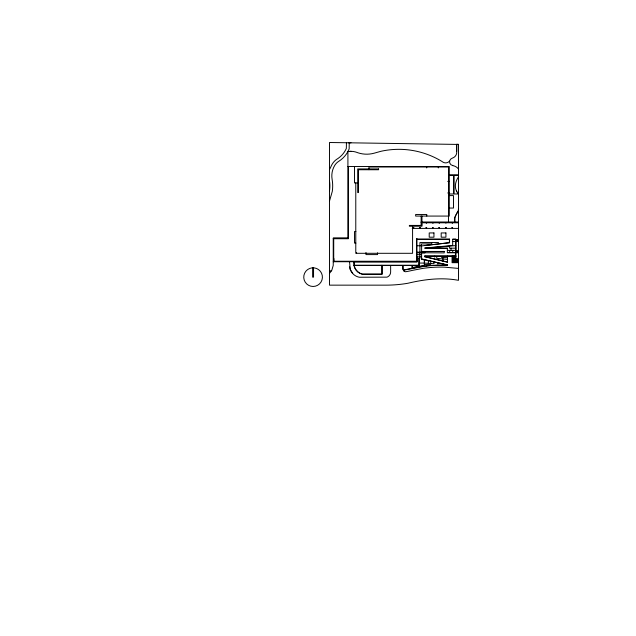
<?xml version="1.0" encoding="UTF-8"?>
<svg xmlns="http://www.w3.org/2000/svg" width="636" height="636" viewBox="0 0 636 636"><rect width="100%" height="100%" fill="white"/><g stroke="black" fill="none" stroke-linecap="round" stroke-linejoin="round"><path stroke-width="0.95" d="M424.92 259.87L447.513 265.053M346.429 142.758L346.342 148.403L345.817 149.524A23.516 23.5 0 0 1 338.233 158.3L336.762 159.27A15.169 15.161 0 0 0 332.334 163.945A23.015 22.999 0 0 0 330.521 167.65L329.575 169.311M350.993 142.822L349.236 142.774L349.148 148.943L347.717 151.94A26.33 26.315 0 0 1 338.75 161.329A12.338 12.33 0 0 0 334.743 165.392A20.265 20.249 0 0 0 332.119 179.368A38.041 38.009 0 0 1 332.294 191.364L329.488 201.087M458.484 208.934L458.19 210.977L456.425 213.847M446.186 222.894L445.86 222.505L445.566 222.918M353.942 261.73L354.077 265.864A11.114 11.114 0 0 0 362.409 274.267L382.085 274.267L382.085 265.427M329.488 191.054L329.504 190.959A35.218 35.195 0 0 0 329.718 182.619L329.488 180.926M454.907 217.488L455.559 215.628M455.821 215.024L456.115 214.427M457.976 211.263L454.827 217.472L454.661 222.52M458.484 175.353L454.136 175.353L454.136 193.988L458.484 193.988A11.774 11.774 0 0 1 455.662 183.351A19.629 19.629 0 0 1 458.27 177.166L458.484 176.856M329.488 273.424L331.801 270.316L333.232 265.427L333.232 238.103L347.916 238.103M403.423 270.197L426.374 265.991M403.001 265.427L403.001 267.995A4.341 4.341 0 0 0 403.16 269.179L403.502 270.014L419.506 266.786L429.96 265.466L447.331 265.013M333.232 238.238L347.916 238.238L347.916 151.575L350.993 151.328M458.484 252.731L447.331 252.731L447.331 248.334L424.737 248.008L452.681 245.464L452.681 239.152L455.925 239.152L455.925 258.82L458.484 258.82M426.358 265.991L437.194 265.22L447.513 265.363L447.513 264.886L421.62 258.947L421.62 252.897M349.236 142.774L329.488 142.512L329.488 285.151L386.012 285.151A128.345 128.345 0 0 0 407.978 283.243C424.466 279.315 441.662 277.232 458.484 280.309L458.484 144.356L456.735 144.332L456.735 151.424A6.241 6.241 0 0 1 452.268 158.157A3.784 3.784 0 0 0 452.752 165.535M456.735 144.436L458.484 144.436L348.655 142.79M347.916 166.521L449.302 166.521L449.302 216.073L415.666 216.073L415.666 214.467L426.78 214.467L426.78 216.073M449.302 174.868L458.484 174.868M449.302 175.353L453.492 175.353L453.492 193.988L449.302 193.988M447.696 181.387L449.302 181.387M357.702 182.914L354.49 182.914L354.49 166.521M447.696 192.962L449.302 192.962M449.302 195.594L453.484 195.594L453.484 208.052L449.302 208.052M421.08 222.004L458.484 222.004M421.08 222.783L458.484 222.783M421.159 224.937L421.962 224.937M412.215 228.404L458.484 228.404M355.882 231.528L354.49 231.528L354.49 243.095L355.882 243.095M416.962 239.152L449.557 239.152L449.557 242.706L421.62 245.894L421.62 251.451L444.214 251.451L444.214 252.897L421.461 252.731M416.962 239.319L449.398 239.319M452.84 239.319L455.766 239.319L455.766 250.369L447.498 250.369M455.925 239.637L458.484 239.637M455.925 240.122L458.484 240.122M455.925 240.599L458.484 240.599M455.925 241.084L458.484 241.084M452.84 241.569L458.484 241.569M438.562 242.539L419.927 242.539L419.927 252.174M455.766 245.607L424.888 248.167L447.498 248.167M416.962 245.75L421.461 245.75L421.461 243.922L431.733 243.922L431.733 242.539M455.766 248.167L449.398 248.167L449.398 245.838M458.484 250.807L455.766 250.807L455.766 252.731M455.925 251.292L458.484 251.292M455.925 251.769L458.484 251.769M416.962 252.174L421.461 252.174L421.461 251.61L444.055 251.451M455.925 252.254L458.484 252.254M447.498 252.572L455.766 252.572M416.962 252.731L424.896 252.897M416.962 254.639L421.461 254.639M455.925 256.006L424.737 256.006L424.737 256.761L447.513 262.231L447.498 256.173L424.896 256.165M447.498 256.165L455.925 256.173M424.896 256.594L447.513 262.064M416.962 256.857L421.461 256.857M458.484 259.305L455.448 259.305L455.448 252.731M458.484 259.782L454.963 259.782L454.963 256.173M458.484 260.267L454.478 260.267L454.478 256.173M458.484 260.752L454.001 260.752L454.001 256.173M458.484 261.229L453.516 261.229L453.516 256.173M333.232 261.73L416.962 261.73L416.962 238.675L416.477 238.675L416.477 261.253L333.717 261.253L333.717 238.723L348.393 238.723L348.393 166.521M458.484 261.714L453.031 261.714L453.031 256.173M458.484 262.199L452.554 262.199L452.554 256.173M458.484 262.676L452.069 262.676L452.069 256.173M419.299 263.058L424.307 263.058M424.896 264.56L430.715 264.56M354.141 265.268L418.981 265.268L418.981 258.677L417.121 258.248L417.121 261.897L354.085 261.897L354.228 265.832A10.947 10.947 0 0 0 362.433 274.108L381.926 274.108L381.926 265.268M354.006 265.427L419.14 265.427L419.14 258.55L416.962 258.041M419.299 265.594L412.271 265.594L412.271 267.661L424.307 265.498L424.307 259.893L421.422 259.234M329.488 270.833L331.483 270.833M441.503 257.445L447.498 257.699M424.896 263.105L433.998 263.749L433.998 261.952M447.498 259.416L436.749 258.351L436.749 257.246M458.484 268.416L444.349 267.16A123.241 123.241 0 0 0 423.051 268.36L412.557 270.348A116.976 116.976 0 0 1 405.967 271.691A2.154 2.154 0 0 1 404.003 271.015L403.009 269.219A4.492 4.492 0 0 1 402.842 267.995L402.842 265.427M421.461 259.075L424.466 259.766L424.466 265.641L412.104 267.867L412.104 265.427M404.003 271.015L404.003 271.015A4.492 4.492 0 0 1 403.137 269.608M349.546 261.73L350.261 269.505L353.258 274.116A12.012 12.012 0 0 0 359.348 277.24L387.038 277.145A5.47 5.47 0 0 0 390.639 272.009L390.639 265.427M457.928 193.217L458.484 193.869M458.484 169.041L458.127 168.596A8.864 8.864 0 0 0 452.737 165.614M456.386 190.816L456.815 191.674M456.656 144.332L456.656 151.432M454.74 218.124L454.74 222.433M452.713 250.369L452.713 252.572M451.027 248.167L451.027 250.369M449.66 250.369L449.66 252.572M449.398 239.152L449.398 242.706L424.896 245.52M448.499 222.52L448.499 167.006L368.952 167.006L368.952 169.685M443.562 264.147L443.562 264.552M442.91 257.508L442.91 260.959M438.291 166.521L438.291 167.92M437.878 262.843L437.878 264.027M437.719 247.038L437.719 247.603M434.754 256.173L434.754 257.159M430.715 261.197L430.715 263.519M428.314 260.649L428.314 263.344M426.724 166.521L426.724 167.92M424.896 251.451L424.896 252.174M424.896 256.006L424.92 256.761M421.962 216.073L421.962 226.225L409.369 226.225L409.369 225.422L421.159 225.422L421.159 216.073M419.784 252.731L419.784 258.693M412.581 226.225L412.581 253.303L355.778 253.303L355.778 182.914M377.553 252.786L377.553 254.591L365.978 254.591L365.978 252.5M356.581 252.5L356.581 253.303M333.876 258.518L333.876 261.253M313.548 267.843L313.548 277.137L312.618 277.137L312.618 267.843M352.312 273.106A12.012 12.012 0 0 1 349.625 266.81M449.493 161.17A5.191 5.191 0 0 1 442.696 161.981L441.853 161.401A82.616 82.616 0 0 0 380.9 151.304L374.286 153.157A27.968 27.968 0 0 1 358.028 152.815L357.05 152.449A17.609 17.609 0 0 0 347.916 151.575M413.193 227.577L413.821 227.712L413.193 227.577M419.617 227.577L420.245 227.712L419.617 227.577M426.048 222.751L426.677 222.894L426.048 222.751M426.048 227.577L426.677 227.712L426.048 227.577M432.472 222.751L433.1 222.894L432.472 222.751M432.472 227.577L433.1 227.712L432.472 227.577M438.904 222.751L439.532 222.894L438.904 222.751M438.904 227.577L439.532 227.712L438.904 227.577M445.566 227.577L446.186 227.712L445.566 227.577M451.989 222.751L452.617 222.894L451.989 222.751M451.989 227.577L452.617 227.712L451.989 227.577M313.087 267.812L311.871 267.891A9.325 9.325 0 0 0 305.216 282.153A9.325 9.325 0 0 0 320.949 282.153A9.325 9.325 0 0 0 314.303 267.891L313.087 267.812M378.595 168.938L357.702 168.938L357.702 192.557L358.505 192.557L358.505 169.74L378.595 169.74L378.595 168.938M433.951 232.935L429.213 232.935L429.213 237.196L433.951 237.196L433.951 232.935M445.923 232.935L441.185 232.935L441.185 237.196L445.923 237.196L445.923 232.935"/></g></svg>
